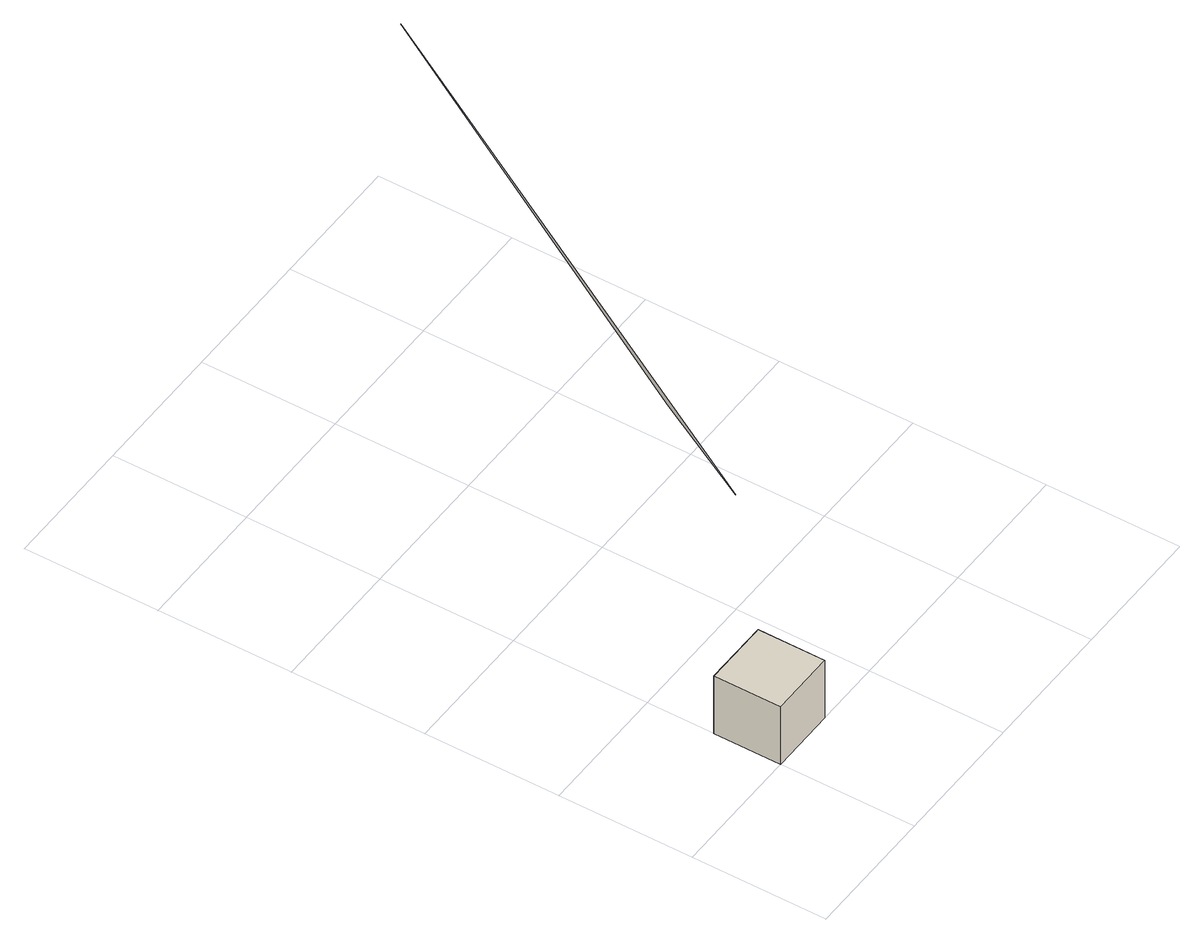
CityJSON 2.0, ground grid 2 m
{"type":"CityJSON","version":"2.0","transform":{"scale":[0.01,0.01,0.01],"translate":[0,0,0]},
"CityObjects":{
"building1":{"type":"Building","geometry":[{"type":"MultiSurface","lod":"1","boundaries":[[[0,1,2]],[[3,4,5,6]],[[7,8,9,10]],[[5,7,10,6]],[[4,8,7,5]],[[3,9,8,4]],[[6,10,9,3]]]}]}
},
"vertices":[
[200,200,200],[200,300,300],[500,900,400],[0,100,0],[100,100,0],[100,0,0],[0,0,0],[100,0,100],[100,100,100],[0,100,100],[0,0,100]
]}
